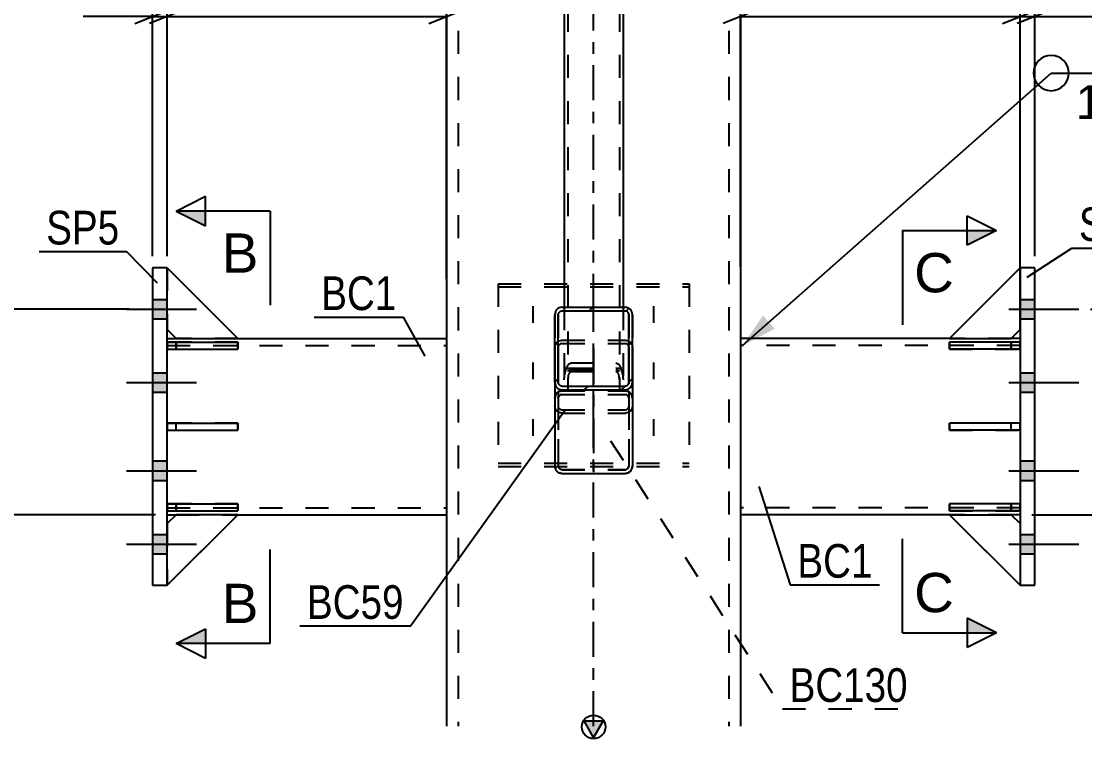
# Model space of a CAD drawing. Header units: millimetres. Extents: x 0 to 841, y 0 to 594.
# Drawn here: x 336 to 426.4, y 305.5 to 366.5 of the extents above; entities that cross this region are included whole.
import ezdxf

# ---------------------------------------------------------------- set-up
doc = ezdxf.new("R2010")
doc.units = ezdxf.units.MM
doc.linetypes.add('DXK_LINE_DOT2', pattern=[3.9198, 1.9599, -1.9599])
doc.linetypes.add('DXK_LINE_DOT3', pattern=[5.9187, 2.979, -0.9799, 0.9799, -0.9799])
doc.styles.add('Arial', font='ARIAL.TTF', dxfattribs={"height": 0.2})
doc.styles.add('Arial Narrow', font='ARIALN.TTF', dxfattribs={"height": 0.2})

# ---------------------------------------------------------------- blocks, each defined once
blk = doc.blocks.new('Part-247104153-5160 - 5063')
at = {"color": 7, "linetype": 'DXK_LINE_DOT2'}
for p, q in [((376.529, 344.141), (376.529, 328.598)), ((376.529, 344.141), (392.779, 344.141)), ((376.529, 343.868), (392.779, 343.868)), ((392.779, 344.141), (392.779, 328.598)), ((376.529, 328.871), (392.779, 328.871)), ((376.529, 328.598), (392.779, 328.598))]:
    blk.add_line(p, q, dxfattribs=at)
blk = doc.blocks.new('Part-247104153-5163 - 5063')
at = {"color": 7, "linetype": 'DXK_LINE_DOT2'}
for p, q in [((354.403, 339.162), (348.403, 339.162)), ((348.403, 339.162), (348.403, 338.562)), ((349.153, 339.162), (349.153, 338.562)), ((354.403, 338.562), (354.403, 339.162)), ((348.403, 338.562), (354.403, 338.562))]:
    blk.add_line(p, q, dxfattribs=at)
blk = doc.blocks.new('Part-247104153-5164 - 5063')
at = {"color": 7, "linetype": 'DXK_LINE_DOT2'}
for p, q in [((354.403, 332.287), (348.403, 332.287)), ((348.403, 332.287), (348.403, 331.687)), ((349.153, 331.687), (349.153, 332.287)), ((354.403, 331.687), (354.403, 332.287)), ((348.403, 331.687), (354.403, 331.687))]:
    blk.add_line(p, q, dxfattribs=at)
blk = doc.blocks.new('Part-247104153-5171 - 5063')
at = {"color": 7, "linetype": 'DXK_LINE_DOT2'}
for p, q in [((414.903, 324.487), (420.153, 324.487)), ((420.903, 318.487), (414.903, 324.487)), ((420.153, 324.487), (420.903, 323.737)), ((420.903, 323.737), (420.903, 318.487))]:
    blk.add_line(p, q, dxfattribs=at)
blk = doc.blocks.new('Bolt-247104153-5092 - 5063')
at = {"color": 1, "linetype": 'DXK_LINE_DOT2'}
for p, q in [((379.529, 340.826), (379.529, 342.246)), ((384.654, 340.826), (384.654, 342.246)), ((389.779, 340.826), (389.779, 342.246)), ((379.529, 336.011), (379.529, 337.43)), ((389.779, 336.011), (389.779, 337.43)), ((379.529, 331.195), (379.529, 332.614)), ((384.654, 331.195), (384.654, 332.614)), ((389.779, 331.195), (389.779, 332.614))]:
    blk.add_line(p, q, dxfattribs=at)
blk = doc.blocks.new('Bolt-247104153-5093 - 5063')
at = {"linetype": 'Continuous'}
for points in [[(420.903, 342.812), (420.903, 341.162), (422.153, 341.162), (422.153, 342.812)], [(420.903, 342.812), (420.903, 341.162), (422.153, 341.162), (422.153, 342.812)], [(420.903, 342.812), (420.903, 341.162), (422.153, 341.162), (422.153, 342.812)], [(420.903, 336.562), (420.903, 334.912), (422.153, 334.912), (422.153, 336.562)], [(420.903, 336.562), (420.903, 334.912), (422.153, 334.912), (422.153, 336.562)], [(420.903, 329.062), (420.903, 327.412), (422.153, 327.412), (422.153, 329.062)], [(420.903, 329.062), (420.903, 327.412), (422.153, 327.412), (422.153, 329.062)], [(420.903, 322.812), (420.903, 321.162), (422.153, 321.162), (422.153, 322.812)], [(420.903, 322.812), (420.903, 321.162), (422.153, 321.162), (422.153, 322.812)], [(420.903, 322.812), (420.903, 321.162), (422.153, 321.162), (422.153, 322.812)]]:
    blk.add_hatch(color=1, dxfattribs=at).paths.add_polyline_path(points)
at = {"color": 1, "linetype": 'Continuous'}
for p, q in [((420.903, 342.812), (422.153, 342.812)), ((420.903, 342.812), (422.153, 342.812)), ((420.903, 342.812), (422.153, 342.812)), ((419.953, 341.987), (425.903, 341.987)), ((419.953, 341.987), (425.903, 341.987)), ((419.953, 341.987), (425.903, 341.987)), ((420.903, 341.162), (422.153, 341.162)), ((420.903, 341.162), (422.153, 341.162)), ((420.903, 341.162), (422.153, 341.162)), ((420.903, 336.562), (422.153, 336.562)), ((420.903, 336.562), (422.153, 336.562)), ((419.953, 335.737), (425.903, 335.737)), ((419.953, 335.737), (425.903, 335.737)), ((420.903, 334.912), (422.153, 334.912)), ((420.903, 334.912), (422.153, 334.912)), ((419.953, 328.237), (425.903, 328.237)), ((419.953, 328.237), (425.903, 328.237)), ((420.903, 329.062), (422.153, 329.062)), ((420.903, 329.062), (422.153, 329.062)), ((420.903, 327.412), (422.153, 327.412)), ((420.903, 327.412), (422.153, 327.412)), ((420.903, 322.812), (422.153, 322.812)), ((420.903, 322.812), (422.153, 322.812)), ((420.903, 322.812), (422.153, 322.812)), ((419.953, 321.987), (425.903, 321.987)), ((419.953, 321.987), (425.903, 321.987)), ((419.953, 321.987), (425.903, 321.987)), ((420.903, 321.162), (422.153, 321.162)), ((420.903, 321.162), (422.153, 321.162)), ((420.903, 321.162), (422.153, 321.162))]:
    blk.add_line(p, q, dxfattribs=at)
blk = doc.blocks.new('Bolt-247104153-5095 - 5063')
at = {"linetype": 'Continuous'}
for points in [[(347.153, 342.812), (347.153, 341.162), (348.403, 341.162), (348.403, 342.812)], [(347.153, 342.812), (347.153, 341.162), (348.403, 341.162), (348.403, 342.812)], [(347.153, 342.812), (347.153, 341.162), (348.403, 341.162), (348.403, 342.812)], [(347.153, 336.562), (347.153, 334.912), (348.403, 334.912), (348.403, 336.562)], [(347.153, 336.562), (347.153, 334.912), (348.403, 334.912), (348.403, 336.562)], [(347.153, 329.062), (347.153, 327.412), (348.403, 327.412), (348.403, 329.062)], [(347.153, 329.062), (347.153, 327.412), (348.403, 327.412), (348.403, 329.062)], [(347.153, 322.812), (347.153, 321.162), (348.403, 321.162), (348.403, 322.812)], [(347.153, 322.812), (347.153, 321.162), (348.403, 321.162), (348.403, 322.812)], [(347.153, 322.812), (347.153, 321.162), (348.403, 321.162), (348.403, 322.812)]]:
    blk.add_hatch(color=1, dxfattribs=at).paths.add_polyline_path(points)
at = {"color": 1, "linetype": 'Continuous'}
for p, q in [((347.153, 342.812), (348.403, 342.812)), ((347.153, 342.812), (348.403, 342.812)), ((347.153, 342.812), (348.403, 342.812)), ((344.953, 341.987), (350.903, 341.987)), ((344.953, 341.987), (350.903, 341.987)), ((344.953, 341.987), (350.903, 341.987)), ((347.153, 341.162), (348.403, 341.162)), ((347.153, 341.162), (348.403, 341.162)), ((347.153, 341.162), (348.403, 341.162)), ((347.153, 336.562), (348.403, 336.562)), ((347.153, 336.562), (348.403, 336.562)), ((344.953, 335.737), (350.903, 335.737)), ((344.953, 335.737), (350.903, 335.737)), ((347.153, 334.912), (348.403, 334.912)), ((347.153, 334.912), (348.403, 334.912)), ((344.953, 328.237), (350.903, 328.237)), ((344.953, 328.237), (350.903, 328.237)), ((347.153, 329.062), (348.403, 329.062)), ((347.153, 329.062), (348.403, 329.062)), ((347.153, 327.412), (348.403, 327.412)), ((347.153, 327.412), (348.403, 327.412)), ((347.153, 322.812), (348.403, 322.812)), ((347.153, 322.812), (348.403, 322.812)), ((347.153, 322.812), (348.403, 322.812)), ((344.953, 321.987), (350.903, 321.987)), ((344.953, 321.987), (350.903, 321.987)), ((344.953, 321.987), (350.903, 321.987)), ((347.153, 321.162), (348.403, 321.162)), ((347.153, 321.162), (348.403, 321.162)), ((347.153, 321.162), (348.403, 321.162))]:
    blk.add_line(p, q, dxfattribs=at)
blk = doc.blocks.new('Part-247104153-5172 - 5063')
at = {"color": 2, "linetype": 'Continuous'}
for p, q in [((420.903, 325.412), (414.903, 325.412)), ((414.903, 324.812), (414.903, 325.412)), ((420.903, 324.812), (414.903, 324.812)), ((420.903, 325.412), (420.903, 324.812))]:
    blk.add_line(p, q, dxfattribs=at)
at = {"color": 7, "linetype": 'DXK_LINE_DOT2'}
blk.add_line((420.153, 324.812), (420.153, 325.412), dxfattribs=at)
blk = doc.blocks.new('Part-247104153-5107 - 5063')
at = {"color": 2, "linetype": 'Continuous'}
for p, q in [((414.903, 339.487), (397.153, 339.487)), ((420.903, 339.487), (420.153, 339.487)), ((414.903, 324.487), (397.153, 324.487)), ((420.903, 324.487), (420.153, 324.487))]:
    blk.add_line(p, q, dxfattribs=at)
at = {"color": 7, "linetype": 'DXK_LINE_DOT2'}
for p, q in [((397.153, 339.487), (397.153, 324.487)), ((420.153, 339.487), (414.903, 339.487)), ((420.903, 339.487), (420.903, 324.487)), ((420.903, 338.887), (397.153, 338.887)), ((420.903, 325.087), (397.153, 325.087)), ((420.153, 324.487), (414.903, 324.487))]:
    blk.add_line(p, q, dxfattribs=at)
blk = doc.blocks.new('Part-247104153-5113 - 5063')
at = {"linetype": 'Continuous'}
blk.add_hatch(color=2, dxfattribs=at).paths.add_polyline_path([(384.653, 305.54), (383.853, 306.94), (385.453, 306.94)])
at = {"color": 2, "linetype": 'Continuous'}
for p, q in [((372.153, 502.846), (372.153, 306.487)), ((397.153, 502.846), (397.153, 306.487)), ((384.653, 305.54), (383.853, 306.94)), ((383.853, 306.94), (385.453, 306.94)), ((385.453, 306.94), (384.653, 305.54))]:
    blk.add_line(p, q, dxfattribs=at)
at = {"color": 7, "linetype": 'DXK_LINE_DOT2'}
for p, q in [((373.153, 502.846), (373.153, 306.487)), ((396.153, 502.846), (396.153, 306.487))]:
    blk.add_line(p, q, dxfattribs=at)
at = {"color": 7, "linetype": 'DXK_LINE_DOT3'}
blk.add_line((384.653, 306.487), (384.653, 502.846), dxfattribs=at)
at = {"color": 2, "linetype": 'Continuous'}
blk.add_circle((384.653, 306.44), 1, dxfattribs=at)
blk = doc.blocks.new('Part-247104153-5162 - 5063')
at = {"color": 7, "linetype": 'DXK_LINE_DOT2'}
for p, q in [((354.403, 325.412), (348.403, 325.412)), ((348.403, 325.412), (348.403, 324.812)), ((348.403, 324.812), (354.403, 324.812)), ((349.153, 325.412), (349.153, 324.812)), ((354.403, 324.812), (354.403, 325.412))]:
    blk.add_line(p, q, dxfattribs=at)
blk = doc.blocks.new('Part-247104153-5165 - 5063')
at = {"color": 2, "linetype": 'Continuous'}
for p, q in [((348.403, 325.412), (354.403, 325.412)), ((348.403, 325.412), (348.403, 324.812)), ((348.403, 324.812), (354.403, 324.812)), ((354.403, 325.412), (354.403, 324.812))]:
    blk.add_line(p, q, dxfattribs=at)
at = {"color": 7, "linetype": 'DXK_LINE_DOT2'}
blk.add_line((349.153, 324.812), (349.153, 325.412), dxfattribs=at)
blk = doc.blocks.new('Part-247104153-5166 - 5063')
at = {"color": 2, "linetype": 'Continuous'}
for p, q in [((348.403, 339.162), (354.403, 339.162)), ((348.403, 339.162), (348.403, 338.562)), ((354.403, 339.162), (354.403, 338.562)), ((348.403, 338.562), (354.403, 338.562))]:
    blk.add_line(p, q, dxfattribs=at)
at = {"color": 7, "linetype": 'DXK_LINE_DOT2'}
blk.add_line((349.153, 338.562), (349.153, 339.162), dxfattribs=at)
blk = doc.blocks.new('Part-247104153-5167 - 5063')
at = {"color": 2, "linetype": 'Continuous'}
for p, q in [((348.403, 332.287), (354.403, 332.287)), ((348.403, 332.287), (348.403, 331.687)), ((354.403, 332.287), (354.403, 331.687)), ((348.403, 331.687), (354.403, 331.687))]:
    blk.add_line(p, q, dxfattribs=at)
at = {"color": 7, "linetype": 'DXK_LINE_DOT2'}
blk.add_line((349.153, 331.687), (349.153, 332.287), dxfattribs=at)
blk = doc.blocks.new('Part-247104153-5168 - 5063')
at = {"color": 2, "linetype": 'Continuous'}
for p, q in [((420.903, 345.487), (414.903, 339.487)), ((420.153, 339.487), (420.903, 340.237)), ((414.903, 339.487), (420.153, 339.487))]:
    blk.add_line(p, q, dxfattribs=at)
at = {"color": 7, "linetype": 'DXK_LINE_DOT2'}
blk.add_line((420.903, 340.237), (420.903, 345.487), dxfattribs=at)
blk = doc.blocks.new('Part-247104153-5169 - 5063')
at = {"color": 7, "linetype": 'DXK_LINE_DOT2'}
for p, q in [((420.903, 345.487), (414.903, 339.487)), ((420.903, 340.237), (420.903, 345.487)), ((420.153, 339.487), (420.903, 340.237)), ((414.903, 339.487), (420.153, 339.487))]:
    blk.add_line(p, q, dxfattribs=at)
blk = doc.blocks.new('Part-247104153-5170 - 5063')
at = {"color": 2, "linetype": 'Continuous'}
for p, q in [((414.903, 324.487), (420.153, 324.487)), ((414.903, 324.487), (420.903, 318.487)), ((420.153, 324.487), (420.903, 323.737))]:
    blk.add_line(p, q, dxfattribs=at)
at = {"color": 7, "linetype": 'DXK_LINE_DOT2'}
blk.add_line((420.903, 323.737), (420.903, 318.487), dxfattribs=at)
blk = doc.blocks.new('Part-247104153-5173 - 5063')
at = {"color": 2, "linetype": 'Continuous'}
for p, q in [((420.903, 339.162), (414.903, 339.162)), ((414.903, 338.562), (414.903, 339.162)), ((420.903, 339.162), (420.903, 338.562)), ((420.903, 338.562), (414.903, 338.562))]:
    blk.add_line(p, q, dxfattribs=at)
at = {"color": 7, "linetype": 'DXK_LINE_DOT2'}
blk.add_line((420.153, 338.562), (420.153, 339.162), dxfattribs=at)
blk = doc.blocks.new('Part-247104153-5174 - 5063')
at = {"color": 2, "linetype": 'Continuous'}
for p, q in [((420.903, 332.287), (414.903, 332.287)), ((414.903, 331.687), (414.903, 332.287)), ((420.903, 332.287), (420.903, 331.687)), ((420.903, 331.687), (414.903, 331.687))]:
    blk.add_line(p, q, dxfattribs=at)
at = {"color": 7, "linetype": 'DXK_LINE_DOT2'}
blk.add_line((420.153, 331.687), (420.153, 332.287), dxfattribs=at)
blk = doc.blocks.new('Part-247104153-5175 - 5063')
at = {"color": 7, "linetype": 'DXK_LINE_DOT2'}
for p, q in [((420.903, 325.412), (414.903, 325.412)), ((414.903, 325.412), (414.903, 324.812)), ((414.903, 324.812), (420.903, 324.812)), ((420.153, 325.412), (420.153, 324.812)), ((420.903, 324.812), (420.903, 325.412))]:
    blk.add_line(p, q, dxfattribs=at)
blk = doc.blocks.new('Part-247104153-5176 - 5063')
at = {"color": 7, "linetype": 'DXK_LINE_DOT2'}
for p, q in [((420.903, 339.162), (414.903, 339.162)), ((414.903, 339.162), (414.903, 338.562)), ((420.153, 339.162), (420.153, 338.562)), ((420.903, 338.562), (420.903, 339.162)), ((414.903, 338.562), (420.903, 338.562))]:
    blk.add_line(p, q, dxfattribs=at)
blk = doc.blocks.new('Part-247104153-5177 - 5063')
at = {"color": 7, "linetype": 'DXK_LINE_DOT2'}
for p, q in [((420.903, 332.287), (414.903, 332.287)), ((414.903, 332.287), (414.903, 331.687)), ((420.153, 331.687), (420.153, 332.287)), ((420.903, 331.687), (420.903, 332.287)), ((414.903, 331.687), (420.903, 331.687))]:
    blk.add_line(p, q, dxfattribs=at)
blk = doc.blocks.new('Part-247104153-5178 - 5063')
at = {"color": 7, "linetype": 'DXK_LINE_DOT2'}
for p, q in [((348.403, 340.237), (348.403, 345.487)), ((348.403, 345.487), (354.403, 339.487)), ((349.153, 339.487), (348.403, 340.237)), ((354.403, 339.487), (349.153, 339.487))]:
    blk.add_line(p, q, dxfattribs=at)
blk = doc.blocks.new('Part-247104153-5179 - 5063')
at = {"color": 2, "linetype": 'Continuous'}
for p, q in [((348.403, 345.487), (354.403, 339.487)), ((348.403, 340.237), (349.153, 339.487)), ((349.153, 339.487), (354.403, 339.487))]:
    blk.add_line(p, q, dxfattribs=at)
at = {"color": 7, "linetype": 'DXK_LINE_DOT2'}
blk.add_line((348.403, 345.487), (348.403, 340.237), dxfattribs=at)
blk = doc.blocks.new('Part-247104153-5180 - 5063')
at = {"color": 7, "linetype": 'DXK_LINE_DOT2'}
for p, q in [((349.153, 324.487), (348.403, 323.737)), ((348.403, 318.487), (354.403, 324.487)), ((348.403, 323.737), (348.403, 318.487)), ((354.403, 324.487), (349.153, 324.487))]:
    blk.add_line(p, q, dxfattribs=at)
blk = doc.blocks.new('Part-247104153-5181 - 5063')
at = {"color": 2, "linetype": 'Continuous'}
for p, q in [((349.153, 324.487), (348.403, 323.737)), ((348.403, 318.487), (354.403, 324.487)), ((354.403, 324.487), (349.153, 324.487))]:
    blk.add_line(p, q, dxfattribs=at)
at = {"color": 7, "linetype": 'DXK_LINE_DOT2'}
blk.add_line((348.403, 323.737), (348.403, 318.487), dxfattribs=at)
blk = doc.blocks.new('Part-247104153-5186 - 5063')
at = {"color": 2, "linetype": 'Continuous'}
for p, q in [((420.903, 345.487), (420.903, 318.487)), ((422.153, 345.487), (420.903, 345.487)), ((422.153, 318.487), (422.153, 345.487)), ((420.903, 318.487), (422.153, 318.487))]:
    blk.add_line(p, q, dxfattribs=at)
blk = doc.blocks.new('Part-247104153-5196 - 5063')
at = {"color": 7, "linetype": 'DXK_LINE_DOT2'}
for p, q in [((381.4, 338.986), (381.53, 339.169)), ((381.53, 339.169), (381.725, 339.291)), ((381.725, 339.291), (381.954, 339.334)), ((381.84, 339.03), (381.742, 338.969)), ((381.954, 339.052), (381.84, 339.03)), ((381.954, 339.334), (387.354, 339.334)), ((381.954, 339.052), (387.354, 339.052)), ((387.354, 339.334), (387.584, 339.291)), ((387.469, 339.03), (387.354, 339.052)), ((387.567, 338.969), (387.469, 339.03)), ((387.584, 339.291), (387.779, 339.169)), ((387.779, 339.169), (387.909, 338.986)), ((381.354, 338.77), (381.4, 338.986)), ((381.354, 338.77), (381.354, 328.64)), ((381.677, 338.878), (381.654, 338.77)), ((381.654, 338.77), (381.654, 328.64)), ((381.742, 338.969), (381.677, 338.878)), ((387.632, 338.878), (387.567, 338.969)), ((387.654, 338.77), (387.632, 338.878)), ((387.654, 338.77), (387.654, 328.64)), ((387.909, 338.986), (387.954, 338.77)), ((387.954, 338.77), (387.954, 328.64)), ((381.4, 334.631), (381.354, 334.387)), ((381.654, 334.387), (381.677, 334.509)), ((381.677, 334.509), (381.742, 334.612)), ((381.954, 335.025), (381.725, 334.976)), ((381.742, 334.612), (381.84, 334.682)), ((381.84, 334.682), (381.954, 334.706)), ((381.954, 335.025), (387.354, 335.025)), ((381.954, 334.706), (387.354, 334.706)), ((387.584, 334.976), (387.354, 335.025)), ((387.354, 334.706), (387.469, 334.682)), ((387.469, 334.682), (387.567, 334.612)), ((387.567, 334.612), (387.632, 334.509)), ((387.632, 334.509), (387.654, 334.387)), ((387.954, 334.387), (387.909, 334.631)), ((381.4, 333.48), (381.354, 333.696)), ((381.654, 333.696), (381.677, 333.588)), ((387.632, 333.588), (387.654, 333.696)), ((387.954, 333.696), (387.909, 333.48)), ((381.53, 333.297), (381.4, 333.48)), ((381.725, 333.175), (381.53, 333.297)), ((381.677, 333.588), (381.742, 333.496)), ((381.954, 333.132), (381.725, 333.175)), ((381.742, 333.496), (381.84, 333.435)), ((381.84, 333.435), (381.954, 333.414)), ((381.954, 333.414), (387.354, 333.414)), ((381.954, 333.132), (387.354, 333.132)), ((387.354, 333.414), (387.469, 333.435)), ((387.584, 333.175), (387.354, 333.132)), ((387.469, 333.435), (387.567, 333.496)), ((387.567, 333.496), (387.632, 333.588)), ((387.779, 333.297), (387.584, 333.175)), ((387.909, 333.48), (387.779, 333.297)), ((381.354, 328.64), (381.4, 328.396)), ((381.677, 328.518), (381.654, 328.64)), ((381.742, 328.414), (381.677, 328.518)), ((381.84, 328.345), (381.742, 328.414)), ((381.954, 328.321), (381.84, 328.345)), ((381.954, 328.321), (387.354, 328.321)), ((387.469, 328.345), (387.354, 328.321)), ((387.567, 328.414), (387.469, 328.345)), ((387.632, 328.518), (387.567, 328.414)), ((387.654, 328.64), (387.632, 328.518)), ((387.909, 328.396), (387.954, 328.64)), ((381.725, 328.05), (381.954, 328.002)), ((381.954, 328.002), (387.354, 328.002)), ((387.354, 328.002), (387.584, 328.05))]:
    blk.add_line(p, q, dxfattribs=at)
at = {"color": 7, "linetype": 'DXK_LINE_DOT3'}
blk.add_line((384.654, 331.513), (384.654, 336.233), dxfattribs=at)
at = {"color": 7, "linetype": 'DXK_LINE_DOT2'}
for centre, start, end in [((381.98, 334.411), 114.31996, 159.24169), ((387.329, 334.411), 20.75831, 65.68004), ((381.98, 328.616), 200.75831, 245.68004), ((387.329, 328.616), 294.31996, 339.24169)]:
    blk.add_arc(centre, 0.621, start, end, dxfattribs=at)
blk = doc.blocks.new('Part-247104153-5206 - 5063')
at = {"color": 2, "linetype": 'Continuous'}
for p, q in [((348.403, 345.487), (347.153, 345.487)), ((347.153, 345.487), (347.153, 318.487)), ((348.403, 318.487), (348.403, 345.487)), ((347.153, 318.487), (348.403, 318.487))]:
    blk.add_line(p, q, dxfattribs=at)
blk = doc.blocks.new('Part-247104153-5212 - 5063')
at = {"linetype": 'Continuous'}
h = blk.add_hatch(dxfattribs=at)
h.set_pattern_fill('', scale=0.7, style=0, pattern_type=0)
h.set_pattern_definition([(45, (382.1545, 370.0284), (-1.57154, 1.57154), [])])
h.paths.add_polyline_path([(382.154, 379.287), (382.154, 370.028), (382.2, 369.469), (382.33, 368.995), (382.525, 368.678), (382.754, 368.566), (386.554, 368.566), (386.784, 368.678), (386.979, 368.995), (387.109, 369.469), (387.154, 370.028), (387.154, 379.287), (387.109, 379.847), (386.979, 380.321), (386.784, 380.638), (386.554, 380.749), (382.754, 380.749), (382.525, 380.638), (382.33, 380.321), (382.2, 379.847)])
h.paths.add_polyline_path([(382.542, 379.804), (382.64, 379.963), (382.754, 380.018), (386.554, 380.018), (386.669, 379.963), (386.767, 379.804), (386.832, 379.567), (386.854, 379.287), (386.854, 370.028), (386.832, 369.749), (386.767, 369.511), (386.669, 369.353), (386.554, 369.297), (382.754, 369.297), (382.64, 369.353), (382.542, 369.511), (382.477, 369.749), (382.454, 370.028), (382.454, 379.287), (382.477, 379.567)])
at = {"color": 2, "linetype": 'Continuous'}
for p, q in [((382.754, 380.749), (382.525, 380.638)), ((382.754, 380.749), (386.554, 380.749)), ((386.784, 380.638), (386.554, 380.749)), ((382.2, 379.847), (382.154, 379.287)), ((382.64, 379.963), (382.754, 380.018)), ((382.754, 380.018), (386.554, 380.018)), ((386.554, 380.018), (386.669, 379.963)), ((387.154, 379.287), (387.109, 379.847)), ((382.154, 370.028), (382.154, 379.287)), ((382.454, 379.287), (382.477, 379.567)), ((382.454, 370.028), (382.454, 379.287)), ((386.832, 379.567), (386.854, 379.287)), ((386.854, 370.028), (386.854, 379.287)), ((387.154, 370.028), (387.154, 379.287)), ((382.154, 370.028), (382.154, 342.144)), ((382.154, 370.028), (382.2, 369.469)), ((382.477, 369.749), (382.454, 370.028)), ((386.854, 370.028), (386.832, 369.749)), ((387.109, 369.469), (387.154, 370.028)), ((387.154, 370.028), (387.154, 342.144)), ((382.754, 369.297), (382.64, 369.353)), ((382.754, 369.297), (386.554, 369.297)), ((386.669, 369.353), (386.554, 369.297)), ((382.525, 368.678), (382.754, 368.566)), ((382.754, 368.566), (386.554, 368.566)), ((386.554, 368.566), (386.784, 368.678))]:
    blk.add_line(p, q, dxfattribs=at)
at = {"color": 7, "linetype": 'DXK_LINE_DOT2'}
for p, q in [((382.154, 379.287), (382.154, 370.028)), ((382.454, 379.287), (382.454, 335.034)), ((386.854, 379.287), (386.854, 335.034)), ((387.154, 379.287), (387.154, 370.028)), ((382.154, 342.144), (382.154, 335.034)), ((387.154, 342.144), (387.154, 335.034)), ((382.525, 337.305), (382.754, 337.416)), ((382.754, 337.416), (386.554, 337.416)), ((386.554, 337.416), (386.784, 337.305)), ((382.2, 336.78), (382.154, 336.671)), ((382.154, 335.954), (382.2, 336.514)), ((382.33, 336.873), (382.2, 336.78)), ((382.525, 336.936), (382.33, 336.873)), ((382.454, 336.671), (382.477, 336.725)), ((382.477, 336.725), (382.542, 336.772)), ((382.754, 336.958), (382.525, 336.936)), ((382.542, 336.772), (382.64, 336.803)), ((382.64, 336.803), (382.754, 336.814)), ((382.754, 336.685), (382.64, 336.63)), ((382.754, 336.958), (386.554, 336.958)), ((382.754, 336.814), (386.554, 336.814)), ((382.754, 336.685), (386.554, 336.685)), ((386.784, 336.936), (386.554, 336.958)), ((386.554, 336.814), (386.669, 336.803)), ((386.669, 336.63), (386.554, 336.685)), ((386.669, 336.803), (386.767, 336.772)), ((386.767, 336.772), (386.832, 336.725)), ((386.979, 336.873), (386.784, 336.936)), ((386.832, 336.725), (386.854, 336.671)), ((387.109, 336.78), (386.979, 336.873)), ((387.154, 336.671), (387.109, 336.78)), ((387.109, 336.514), (387.154, 335.954)), ((382.477, 336.234), (382.454, 335.954)), ((386.854, 335.954), (386.832, 336.234)), ((382.154, 335.034), (382.454, 335.034)), ((386.854, 335.034), (387.154, 335.034))]:
    blk.add_line(p, q, dxfattribs=at)
at = {"color": 2, "linetype": 'Continuous'}
for centre, radius, start, end in [((383.722, 379.684), 1.531, 141.46199, 173.91029), ((385.587, 379.684), 1.531, 6.08971, 38.53801), ((383.238, 379.486), 0.765, 141.46199, 173.91029), ((386.071, 379.486), 0.765, 6.08971, 38.53801), ((383.722, 369.631), 1.531, 186.08971, 218.53801), ((383.238, 369.83), 0.765, 186.08971, 218.53801), ((386.071, 369.83), 0.765, 321.46199, 353.91029), ((385.587, 369.631), 1.531, 321.46199, 353.91029)]:
    blk.add_arc(centre, radius, start, end, dxfattribs=at)
at = {"color": 7, "linetype": 'DXK_LINE_DOT2'}
for centre, radius, start, end in [((383.722, 336.351), 1.531, 141.46199, 173.91029), ((385.587, 336.351), 1.531, 6.08971, 38.53801), ((383.238, 336.153), 0.765, 141.46199, 173.91029), ((386.071, 336.153), 0.765, 6.08971, 38.53801)]:
    blk.add_arc(centre, radius, start, end, dxfattribs=at)
blk = doc.blocks.new('Part-247104153-5214 - 5063')
at = {"color": 2, "linetype": 'Continuous'}
for p, q in [((348.403, 339.487), (349.153, 339.487)), ((354.403, 339.487), (372.153, 339.487)), ((348.403, 324.487), (349.153, 324.487)), ((354.403, 324.487), (372.153, 324.487))]:
    blk.add_line(p, q, dxfattribs=at)
at = {"color": 7, "linetype": 'DXK_LINE_DOT2'}
for p, q in [((348.403, 324.487), (348.403, 339.487)), ((349.153, 339.487), (354.403, 339.487)), ((372.153, 339.487), (372.153, 324.487)), ((348.403, 338.887), (372.153, 338.887)), ((348.403, 325.087), (372.153, 325.087)), ((349.153, 324.487), (354.403, 324.487))]:
    blk.add_line(p, q, dxfattribs=at)
blk = doc.blocks.new('Part-247104153-5225 - 5063')
at = {"linetype": 'Continuous'}
h = blk.add_hatch(dxfattribs=at)
h.set_pattern_fill('', scale=0.7, style=0, pattern_type=0)
h.set_pattern_definition([(45, (381.3545, 335.758), (-1.57154, 1.57154), [])])
h.paths.add_polyline_path([(381.354, 341.506), (381.354, 335.758), (381.4, 335.514), (381.53, 335.306), (381.725, 335.168), (381.954, 335.119), (387.354, 335.119), (387.584, 335.168), (387.779, 335.306), (387.909, 335.514), (387.954, 335.758), (387.954, 341.506), (387.909, 341.75), (387.779, 341.957), (387.584, 342.096), (387.354, 342.144), (381.954, 342.144), (381.725, 342.096), (381.53, 341.957), (381.4, 341.75)])
h.paths.add_polyline_path([(381.742, 341.731), (381.84, 341.801), (381.954, 341.825), (387.354, 341.825), (387.469, 341.801), (387.567, 341.731), (387.632, 341.628), (387.654, 341.506), (387.654, 335.758), (387.632, 335.636), (387.567, 335.532), (387.469, 335.463), (387.354, 335.439), (381.954, 335.439), (381.84, 335.463), (381.742, 335.532), (381.677, 335.636), (381.654, 335.758), (381.654, 341.506), (381.677, 341.628)])
at = {"color": 2, "linetype": 'Continuous'}
for p, q in [((381.4, 341.75), (381.354, 341.506)), ((381.677, 341.628), (381.742, 341.731)), ((381.954, 342.144), (381.725, 342.096)), ((381.742, 341.731), (381.84, 341.801)), ((381.84, 341.801), (381.954, 341.825)), ((381.954, 342.144), (387.354, 342.144)), ((381.954, 341.825), (387.354, 341.825)), ((387.584, 342.096), (387.354, 342.144)), ((387.354, 341.825), (387.469, 341.801)), ((387.469, 341.801), (387.567, 341.731)), ((387.567, 341.731), (387.632, 341.628)), ((387.954, 341.506), (387.909, 341.75)), ((381.354, 335.758), (381.354, 341.506)), ((381.654, 341.506), (381.677, 341.628)), ((381.654, 335.758), (381.654, 341.506)), ((387.632, 341.628), (387.654, 341.506)), ((387.654, 335.758), (387.654, 341.506)), ((387.954, 335.758), (387.954, 341.506)), ((381.354, 335.758), (381.354, 328.647)), ((381.354, 335.758), (381.4, 335.514)), ((381.677, 335.636), (381.654, 335.758)), ((381.742, 335.532), (381.677, 335.636)), ((381.84, 335.463), (381.742, 335.532)), ((381.954, 335.439), (381.84, 335.463)), ((381.954, 335.439), (387.354, 335.439)), ((387.469, 335.463), (387.354, 335.439)), ((387.567, 335.532), (387.469, 335.463)), ((387.632, 335.636), (387.567, 335.532)), ((387.654, 335.758), (387.632, 335.636)), ((387.909, 335.514), (387.954, 335.758)), ((387.954, 335.758), (387.954, 328.647)), ((381.725, 335.168), (381.954, 335.119)), ((381.954, 335.119), (387.354, 335.119)), ((387.354, 335.119), (387.584, 335.168)), ((381.4, 328.403), (381.354, 328.647)), ((387.954, 328.647), (387.909, 328.403)), ((381.954, 328.009), (381.725, 328.057)), ((381.954, 328.009), (387.354, 328.009)), ((387.584, 328.057), (387.354, 328.009))]:
    blk.add_line(p, q, dxfattribs=at)
at = {"color": 7, "linetype": 'DXK_LINE_DOT2'}
for p, q in [((381.354, 341.506), (381.354, 335.758)), ((381.654, 341.506), (381.654, 328.647)), ((387.654, 341.506), (387.654, 328.647)), ((387.954, 341.506), (387.954, 335.758)), ((381.354, 334.395), (381.4, 334.639)), ((381.677, 334.517), (381.654, 334.395)), ((381.742, 334.621), (381.677, 334.517)), ((381.725, 334.985), (381.954, 335.034)), ((381.84, 334.69), (381.742, 334.621)), ((381.954, 334.714), (381.84, 334.69)), ((381.954, 335.034), (387.354, 335.034)), ((381.954, 334.714), (387.354, 334.714)), ((387.354, 335.034), (387.584, 334.985)), ((387.469, 334.69), (387.354, 334.714)), ((387.567, 334.621), (387.469, 334.69)), ((387.632, 334.517), (387.567, 334.621)), ((387.654, 334.395), (387.632, 334.517)), ((387.909, 334.639), (387.954, 334.395)), ((381.654, 328.647), (381.677, 328.525)), ((381.677, 328.525), (381.742, 328.422)), ((381.742, 328.422), (381.84, 328.352)), ((381.84, 328.352), (381.954, 328.328)), ((381.954, 328.328), (387.354, 328.328)), ((387.354, 328.328), (387.469, 328.352)), ((387.469, 328.352), (387.567, 328.422)), ((387.567, 328.422), (387.632, 328.525)), ((387.632, 328.525), (387.654, 328.647))]:
    blk.add_line(p, q, dxfattribs=at)
at = {"color": 7, "linetype": 'DXK_LINE_DOT3'}
blk.add_line((384.654, 338.632), (384.654, 328.096), dxfattribs=at)
at = {"color": 2, "linetype": 'Continuous'}
for centre, start, end in [((381.981, 341.53), 114.32598, 159.2472), ((387.328, 341.53), 20.7528, 65.67402), ((381.981, 335.733), 200.7528, 245.67402), ((387.328, 335.733), 294.32598, 339.2472), ((381.981, 328.623), 200.7528, 245.67402), ((387.328, 328.623), 294.32598, 339.2472)]:
    blk.add_arc(centre, 0.621, start, end, dxfattribs=at)
at = {"color": 7, "linetype": 'DXK_LINE_DOT2'}
for centre, start, end in [((381.981, 334.42), 114.32598, 159.2472), ((387.328, 334.42), 20.7528, 65.67402)]:
    blk.add_arc(centre, 0.621, start, end, dxfattribs=at)
blk = doc.blocks.new('StraightDimension-247104153-14868 - 5063')
at = {"color": 7, "linetype": 'Continuous'}
for p, q in [((420.903, 340.487), (420.903, 369.722)), ((422.153, 346.487), (422.153, 369.722)), ((419.403, 366.272), (422.403, 367.472)), ((423.653, 367.472), (420.653, 366.272)), ((420.903, 366.872), (422.153, 366.872)), ((422.153, 366.872), (428.059, 366.872)), ((422.153, 366.872), (428.059, 366.872))]:
    blk.add_line(p, q, dxfattribs=at)
at = {"color": 0}
blk.add_wipeout([(427.534, 367.622), (427.534, 371.822), (422.678, 371.822), (422.678, 367.622)], dxfattribs=at)
at = {"color": 3, "style": 'Arial Narrow'}
blk.add_text('25', height=2.8633, dxfattribs=at).set_placement((423.278, 368.222))
blk = doc.blocks.new('StraightDimension-247104153-14869 - 5063')
at = {"color": 7, "linetype": 'Continuous'}
for p, q in [((397.153, 345.575), (397.153, 369.722)), ((420.903, 340.487), (420.903, 369.722)), ((398.653, 367.472), (395.653, 366.272)), ((419.403, 366.272), (422.403, 367.472)), ((397.153, 366.872), (420.903, 366.872))]:
    blk.add_line(p, q, dxfattribs=at)
at = {"color": 0}
blk.add_wipeout([(412.37, 367.622), (412.37, 371.822), (405.686, 371.822), (405.686, 367.622)], dxfattribs=at)
at = {"color": 3, "style": 'Arial Narrow'}
blk.add_text('475', height=2.8633, dxfattribs=at).set_placement((406.286, 368.222))
blk = doc.blocks.new('StraightDimension-247104153-14871 - 5063')
at = {"color": 7, "linetype": 'Continuous'}
for p, q in [((348.403, 346.487), (348.403, 369.722)), ((372.153, 344.523), (372.153, 369.722)), ((349.903, 367.472), (346.903, 366.272)), ((370.653, 366.272), (373.653, 367.472)), ((348.403, 366.872), (372.153, 366.872))]:
    blk.add_line(p, q, dxfattribs=at)
at = {"color": 0}
blk.add_wipeout([(363.62, 367.622), (363.62, 371.822), (356.936, 371.822), (356.936, 367.622)], dxfattribs=at)
at = {"color": 3, "style": 'Arial Narrow'}
blk.add_text('475', height=2.8633, dxfattribs=at).set_placement((357.536, 368.222))
blk = doc.blocks.new('StraightDimension-247104153-14872 - 5063')
at = {"color": 7, "linetype": 'Continuous'}
for p, q in [((347.153, 346.487), (347.153, 369.722)), ((348.403, 346.487), (348.403, 369.722)), ((345.653, 366.272), (348.653, 367.472)), ((349.903, 367.472), (346.903, 366.272)), ((347.153, 366.872), (341.247, 366.872)), ((347.153, 366.872), (341.247, 366.872)), ((347.153, 366.872), (348.403, 366.872))]:
    blk.add_line(p, q, dxfattribs=at)
at = {"color": 0}
blk.add_wipeout([(346.628, 367.622), (346.628, 371.822), (341.772, 371.822), (341.772, 367.622)], dxfattribs=at)
at = {"color": 3, "style": 'Arial Narrow'}
blk.add_text('25', height=2.8633, dxfattribs=at).set_placement((342.372, 368.222))
blk = doc.blocks.new('StraightDimension-247104153-33731 - 5063')
at = {"color": 7, "linetype": 'Continuous'}
for p, q in [((464.737, 340.487), (463.537, 343.487)), ((426.903, 341.987), (472.749, 341.987)), ((464.137, 324.487), (464.137, 341.987)), ((463.537, 325.987), (464.737, 322.987)), ((421.903, 324.487), (472.749, 324.487))]:
    blk.add_line(p, q, dxfattribs=at)
at = {"color": 0}
blk.add_wipeout([(463.386, 336.579), (459.186, 336.579), (459.187, 329.895), (463.387, 329.895)], dxfattribs=at)
at = {"color": 3, "style": 'Arial Narrow'}
blk.add_text('350', height=2.8633, rotation=90.00021, dxfattribs=at).set_placement((462.787, 330.495))
at = {"color": 0, "linetype": 'Continuous'}
blk.add_wipeout([(473.349, 342.587), (473.349, 346.787), (464.837, 346.787), (464.837, 342.587)], dxfattribs=at)
at = {"color": 3, "linetype": 'Continuous', "style": 'Arial Narrow'}
blk.add_text('5074', height=2.8633, dxfattribs=at).set_placement((465.437, 343.187))
blk = doc.blocks.new('StraightDimension-247104153-33732 - 5063')
at = {"color": 7, "linetype": 'Continuous'}
for p, q in [((464.737, 322.987), (463.537, 325.987)), ((421.903, 324.487), (472.749, 324.487)), ((464.137, 285.987), (464.137, 324.487)), ((463.537, 287.487), (464.737, 284.487)), ((405.653, 285.987), (467.265, 285.987))]:
    blk.add_line(p, q, dxfattribs=at)
at = {"color": 0}
blk.add_wipeout([(463.386, 309.493), (459.186, 309.493), (459.187, 300.981), (463.387, 300.981)], dxfattribs=at)
at = {"color": 3, "style": 'Arial Narrow'}
blk.add_text('4724', height=2.8633, rotation=90.00021, dxfattribs=at).set_placement((462.787, 301.581))
at = {"color": 0, "linetype": 'Continuous'}
for points in [[(473.349, 325.087), (473.349, 329.287), (464.837, 329.287), (464.837, 325.087)], [(467.865, 286.587), (467.865, 290.787), (464.837, 290.787), (464.837, 286.587)]]:
    blk.add_wipeout(points, dxfattribs=at)
at = {"color": 3, "linetype": 'Continuous', "style": 'Arial Narrow'}
for s, height, p in [('4724', 2.8633, (465.437, 325.687)), ('0', 2.863, (465.437, 287.187))]:
    blk.add_text(s, height=height, dxfattribs=at).set_placement(p)
blk = doc.blocks.new('StraightDimension-247104153-33779 - 5063')
at = {"color": 7, "linetype": 'Continuous'}
blk.add_line((345.211, 341.987), (286.265, 341.987), dxfattribs=at)
blk = doc.blocks.new('StraightDimension-247104153-33780 - 5063')
at = {"color": 7, "linetype": 'Continuous'}
for p, q in [((295.477, 340.487), (294.277, 343.487)), ((345.211, 341.987), (286.265, 341.987)), ((294.877, 324.487), (294.877, 341.987)), ((294.277, 325.987), (295.477, 322.987)), ((347.403, 324.487), (286.265, 324.487))]:
    blk.add_line(p, q, dxfattribs=at)
at = {"color": 0}
blk.add_wipeout([(294.127, 336.579), (289.927, 336.579), (289.927, 329.895), (294.127, 329.895)], dxfattribs=at)
at = {"color": 3, "style": 'Arial Narrow'}
blk.add_text('350', height=2.8633, rotation=90.00021, dxfattribs=at).set_placement((293.527, 330.495))
at = {"color": 0, "linetype": 'Continuous'}
blk.add_wipeout([(294.177, 342.587), (294.177, 346.787), (285.665, 346.787), (285.665, 342.587)], dxfattribs=at)
at = {"color": 3, "linetype": 'Continuous', "style": 'Arial Narrow'}
blk.add_text('5074', height=2.8633, dxfattribs=at).set_placement((286.265, 343.187))
blk = doc.blocks.new('StraightDimension-247104153-33781 - 5063')
at = {"color": 7, "linetype": 'Continuous'}
for p, q in [((295.477, 322.987), (294.277, 325.987)), ((347.403, 324.487), (286.265, 324.487)), ((294.877, 285.987), (294.877, 324.487)), ((294.277, 287.487), (295.477, 284.487)), ((363.653, 285.987), (291.749, 285.987))]:
    blk.add_line(p, q, dxfattribs=at)
at = {"color": 0}
blk.add_wipeout([(294.127, 309.493), (289.927, 309.493), (289.927, 300.981), (294.127, 300.981)], dxfattribs=at)
at = {"color": 3, "style": 'Arial Narrow'}
blk.add_text('4724', height=2.8633, rotation=90.00021, dxfattribs=at).set_placement((293.527, 301.581))
at = {"color": 0, "linetype": 'Continuous'}
for points in [[(294.177, 325.087), (294.177, 329.287), (285.665, 329.287), (285.665, 325.087)], [(294.177, 286.587), (294.177, 290.787), (291.149, 290.787), (291.149, 286.587)]]:
    blk.add_wipeout(points, dxfattribs=at)
at = {"color": 3, "linetype": 'Continuous', "style": 'Arial Narrow'}
for s, height, p in [('4724', 2.8633, (286.265, 325.687)), ('0', 2.863, (291.749, 287.187))]:
    blk.add_text(s, height=height, dxfattribs=at).set_placement(p)
blk = doc.blocks.new('WeldMark-247104153-5527 - 5063')
at = {"linetype": 'Continuous'}
blk.add_hatch(color=30, dxfattribs=at).paths.add_polyline_path([(400.05, 340.311), (397.305, 338.887), (399.057, 341.435)])
at = {"color": 3, "linetype": 'Continuous'}
for p, q in [((436.098, 362.068), (440.384, 366.353)), ((430.956, 362.068), (435.241, 362.068)), ((435.241, 362.068), (430.956, 357.782)), ((430.956, 357.782), (430.956, 362.068)), ((436.098, 362.068), (440.384, 357.782))]:
    blk.add_line(p, q, dxfattribs=at)
at = {"color": 30, "linetype": 'Continuous'}
for p, q in [((397.305, 338.887), (423.551, 362.068)), ((423.551, 362.068), (436.098, 362.068))]:
    blk.add_line(p, q, dxfattribs=at)
at = {"color": 3, "linetype": 'Continuous'}
blk.add_arc((423.551, 362.068), 1.5, 90, 270, dxfattribs=at)
at = {"color": 0}
blk.add_wipeout([(430.298, 357.968), (430.298, 361.368), (425.451, 361.368), (425.451, 357.968)], dxfattribs=at)
at = {"color": 3, "linetype": 'Continuous'}
blk.add_arc((423.551, 362.068), 1.5, 270, 90, dxfattribs=at)
at = {"color": 3, "style": 'Arial'}
blk.add_text('12', height=2.8652, dxfattribs=at).set_placement((425.651, 358.168))
at = {"color": 0, "linetype": 'Continuous'}
blk.add_wipeout([(446.178, 361.418), (446.178, 363.918), (439.698, 363.918), (439.698, 361.418)], dxfattribs=at)
blk.add_wipeout([(446.178, 361.418), (446.178, 363.918), (439.698, 363.918), (439.698, 361.418)], dxfattribs=at)
at = {"color": 3, "linetype": 'Continuous', "style": 'Arial'}
blk.add_text('TYP', height=2.3877, dxfattribs=at).set_placement((439.698, 361.418))
blk = doc.blocks.new('SectionMark-247104153-5525 - 5063')
at = {"linetype": 'Continuous'}
for points in [[(351.655, 350.329), (351.655, 349.079), (349.155, 350.329)], [(351.655, 314.77), (351.655, 313.52), (349.155, 313.52)]]:
    blk.add_hatch(color=6, dxfattribs=at).paths.add_polyline_path(points)
at = {"color": 6, "linetype": 'Continuous'}
for p, q in [((349.155, 350.329), (351.655, 351.579)), ((351.655, 349.079), (351.655, 351.579)), ((357.155, 350.329), (349.155, 350.329)), ((349.155, 350.329), (351.655, 349.079)), ((357.155, 350.329), (357.155, 342.329)), ((357.155, 313.52), (357.155, 321.52)), ((349.155, 313.52), (351.655, 314.77)), ((351.655, 314.77), (351.655, 312.27)), ((357.155, 313.52), (349.155, 313.52)), ((351.655, 312.27), (349.155, 313.52))]:
    blk.add_line(p, q, dxfattribs=at)
at = {"color": 0, "linetype": 'Continuous'}
for points in [[(356.155, 345.079), (356.155, 348.579), (353.045, 348.579), (353.045, 345.079)], [(356.155, 315.27), (356.155, 318.77), (353.045, 318.77), (353.045, 315.27)]]:
    blk.add_wipeout(points, dxfattribs=at)
at = {"color": 3, "linetype": 'Continuous', "style": 'Arial'}
for p in [(353.045, 345.079), (353.045, 315.27)]:
    blk.add_text('B', height=3.343, dxfattribs=at).set_placement(p)
blk = doc.blocks.new('Mark-247104153-5182 - 5063')
at = {"color": 30, "linetype": 'Continuous'}
for p, q in [((421.517, 344.708), (425.313, 347.174)), ((425.313, 347.174), (434.552, 347.174))]:
    blk.add_line(p, q, dxfattribs=at)
at = {"color": 0}
blk.add_wipeout([(433.952, 347.774), (433.952, 350.774), (425.913, 350.774), (425.913, 347.774)], dxfattribs=at)
blk.add_wipeout([(433.952, 347.774), (433.952, 350.774), (425.913, 350.774), (425.913, 347.774)], dxfattribs=at)
at = {"color": 3, "style": 'Arial Narrow'}
blk.add_text('SP14', height=2.8633, dxfattribs=at).set_placement((425.913, 347.774))
blk = doc.blocks.new('Mark-247104153-5192 - 5063')
at = {"color": 30, "linetype": 'DXK_LINE_DOT2'}
for p, q in [((386.098, 330.783), (400.714, 307.96)), ((400.714, 307.96), (411.963, 307.96))]:
    blk.add_line(p, q, dxfattribs=at)
at = {"color": 0}
blk.add_wipeout([(411.363, 308.56), (411.363, 311.56), (401.314, 311.56), (401.314, 308.56)], dxfattribs=at)
blk.add_wipeout([(411.363, 308.56), (411.363, 311.56), (401.314, 311.56), (401.314, 308.56)], dxfattribs=at)
at = {"color": 3, "style": 'Arial Narrow'}
blk.add_text('BC130', height=2.8633, dxfattribs=at).set_placement((401.314, 308.56))
blk = doc.blocks.new('Mark-247104153-5202 - 5063')
at = {"color": 30, "linetype": 'Continuous'}
for p in [(337.52, 346.882), (347.582, 344.178)]:
    blk.add_line(p, (344.931, 346.882), dxfattribs=at)
at = {"color": 0}
blk.add_wipeout([(344.331, 347.482), (344.331, 350.482), (338.12, 350.482), (338.12, 347.482)], dxfattribs=at)
blk.add_wipeout([(344.331, 347.482), (344.331, 350.482), (338.12, 350.482), (338.12, 347.482)], dxfattribs=at)
at = {"color": 3, "style": 'Arial Narrow'}
blk.add_text('SP5', height=2.8633, dxfattribs=at).set_placement((338.12, 347.482))
blk = doc.blocks.new('Mark-247104153-5221 - 5063')
at = {"color": 30, "linetype": 'Continuous'}
for p in [(382.227, 333.377), (359.687, 315.027)]:
    blk.add_line(p, (369.108, 315.027), dxfattribs=at)
at = {"color": 0}
blk.add_wipeout([(368.508, 315.627), (368.508, 318.627), (360.287, 318.627), (360.287, 315.627)], dxfattribs=at)
blk.add_wipeout([(368.508, 315.627), (368.508, 318.627), (360.287, 318.627), (360.287, 315.627)], dxfattribs=at)
at = {"color": 3, "style": 'Arial Narrow'}
blk.add_text('BC59', height=2.8633, dxfattribs=at).set_placement((360.287, 315.627))
blk = doc.blocks.new('SectionMark-247104153-35417 - 5063')
at = {"linetype": 'Continuous'}
for points in [[(416.403, 347.409), (416.403, 348.659), (418.903, 348.659)], [(416.403, 314.443), (416.403, 315.693), (418.903, 314.443)]]:
    blk.add_hatch(color=6, dxfattribs=at).paths.add_polyline_path(points)
at = {"color": 6, "linetype": 'Continuous'}
for p, q in [((416.403, 347.409), (416.403, 349.909)), ((416.403, 349.909), (418.903, 348.659)), ((410.903, 348.659), (410.903, 340.659)), ((410.903, 348.659), (418.903, 348.659)), ((418.903, 348.659), (416.403, 347.409)), ((410.903, 314.443), (410.903, 322.443)), ((418.903, 314.443), (416.403, 315.693)), ((416.403, 315.693), (416.403, 313.193)), ((410.903, 314.443), (418.903, 314.443)), ((418.903, 314.443), (416.403, 313.193))]:
    blk.add_line(p, q, dxfattribs=at)
at = {"color": 0, "linetype": 'Continuous'}
for points in [[(415.273, 343.409), (415.273, 346.909), (411.903, 346.909), (411.903, 343.409)], [(415.273, 316.193), (415.273, 319.693), (411.903, 319.693), (411.903, 316.193)]]:
    blk.add_wipeout(points, dxfattribs=at)
at = {"color": 3, "linetype": 'Continuous', "style": 'Arial'}
for p in [(411.903, 343.409), (411.903, 316.193)]:
    blk.add_text('C', height=3.343, dxfattribs=at).set_placement(p)
blk = doc.blocks.new('Mark-247104153-43737 - 5063')
at = {"color": 30, "linetype": 'Continuous'}
for p in [(360.899, 341.3), (370.32, 337.965)]:
    blk.add_line(p, (368.491, 341.3), dxfattribs=at)
at = {"color": 0}
blk.add_wipeout([(367.891, 341.9), (367.891, 344.9), (361.499, 344.9), (361.499, 341.9)], dxfattribs=at)
blk.add_wipeout([(367.891, 341.9), (367.891, 344.9), (361.499, 344.9), (361.499, 341.9)], dxfattribs=at)
at = {"color": 3, "style": 'Arial Narrow'}
blk.add_text('BC1', height=2.8633, dxfattribs=at).set_placement((361.499, 341.9))
blk = doc.blocks.new('Mark-247104153-43746 - 5063')
at = {"color": 30, "linetype": 'Continuous'}
for p, q in [((398.702, 326.88), (401.374, 318.53)), ((401.374, 318.53), (408.967, 318.53))]:
    blk.add_line(p, q, dxfattribs=at)
at = {"color": 0}
blk.add_wipeout([(408.367, 319.13), (408.367, 322.13), (401.974, 322.13), (401.974, 319.13)], dxfattribs=at)
blk.add_wipeout([(408.367, 319.13), (408.367, 322.13), (401.974, 322.13), (401.974, 319.13)], dxfattribs=at)
at = {"color": 3, "style": 'Arial Narrow'}
blk.add_text('BC1', height=2.8633, dxfattribs=at).set_placement((401.974, 319.13))

msp = doc.modelspace()

# ---------------------------------------------------------------- block references
for name in ['Part-247104153-5113 - 5063', 'Part-247104153-5212 - 5063', 'Part-247104153-5206 - 5063', 'Part-247104153-5178 - 5063', 'Part-247104153-5179 - 5063', 'Part-247104153-5168 - 5063', 'Part-247104153-5169 - 5063', 'Part-247104153-5186 - 5063', 'Part-247104153-5160 - 5063', 'Bolt-247104153-5095 - 5063', 'Bolt-247104153-5093 - 5063', 'Bolt-247104153-5092 - 5063', 'Part-247104153-5225 - 5063', 'Part-247104153-5214 - 5063', 'Part-247104153-5163 - 5063', 'Part-247104153-5166 - 5063', 'Part-247104153-5196 - 5063', 'Part-247104153-5107 - 5063', 'Part-247104153-5173 - 5063', 'Part-247104153-5176 - 5063', 'Part-247104153-5164 - 5063', 'Part-247104153-5167 - 5063', 'Part-247104153-5174 - 5063', 'Part-247104153-5177 - 5063', 'Part-247104153-5162 - 5063', 'Part-247104153-5165 - 5063', 'Part-247104153-5172 - 5063', 'Part-247104153-5175 - 5063', 'Part-247104153-5180 - 5063', 'Part-247104153-5181 - 5063', 'Part-247104153-5171 - 5063', 'Part-247104153-5170 - 5063']:
    msp.add_blockref(name, (0, 0))

# ---------------------------------------------------------------- next in the draw order: block references
for name in ['StraightDimension-247104153-14871 - 5063', 'StraightDimension-247104153-14868 - 5063']:
    msp.add_blockref(name, (0, 0))

# ---------------------------------------------------------------- next in the draw order: block references
for name in ['StraightDimension-247104153-14872 - 5063', 'StraightDimension-247104153-14869 - 5063', 'Mark-247104153-43737 - 5063']:
    msp.add_blockref(name, (0, 0))

# ---------------------------------------------------------------- next in the draw order: block references
for name in ['StraightDimension-247104153-33779 - 5063', 'StraightDimension-247104153-33731 - 5063']:
    msp.add_blockref(name, (0, 0))

# ---------------------------------------------------------------- next in the draw order: block references
for name in ['WeldMark-247104153-5527 - 5063', 'StraightDimension-247104153-33780 - 5063', 'StraightDimension-247104153-33732 - 5063']:
    msp.add_blockref(name, (0, 0))

# ---------------------------------------------------------------- next in the draw order: block references
for name in ['Mark-247104153-5182 - 5063', 'Mark-247104153-5202 - 5063', 'Mark-247104153-5192 - 5063', 'StraightDimension-247104153-33781 - 5063']:
    msp.add_blockref(name, (0, 0))

# ---------------------------------------------------------------- next in the draw order: block references
for name in ['SectionMark-247104153-5525 - 5063', 'SectionMark-247104153-35417 - 5063', 'Mark-247104153-5221 - 5063', 'Mark-247104153-43746 - 5063']:
    msp.add_blockref(name, (0, 0))

doc.saveas('drawing.dxf')
